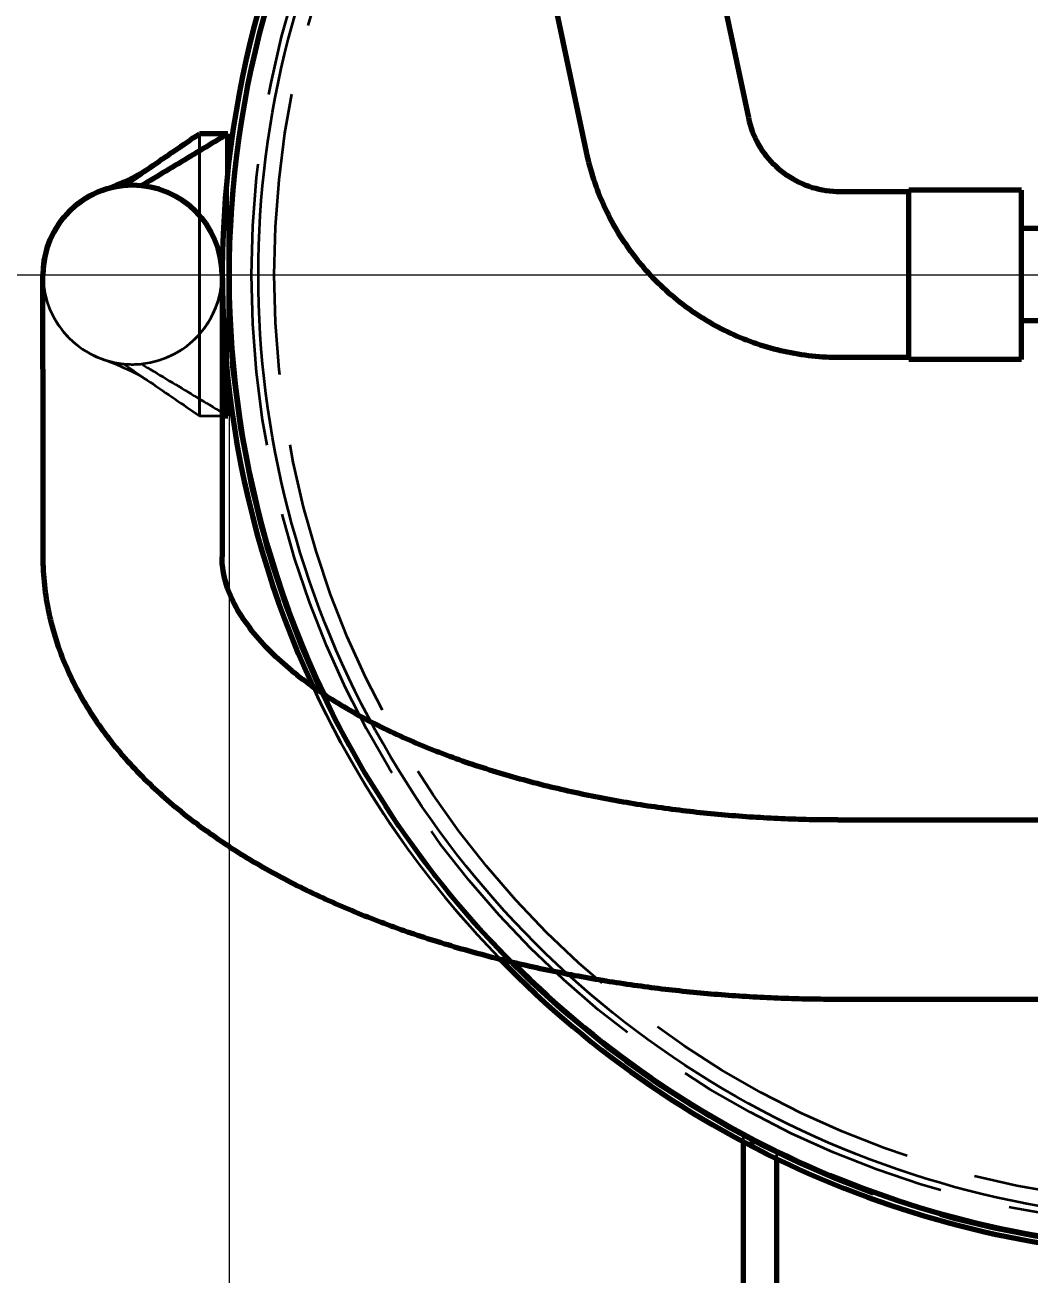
# Model space of a CAD drawing. Header units: millimetres. Extents: x 0 to 2208, y 0 to 420.
# Drawn here: x 73.77 to 88.01, y 78.65 to 96.37 of the extents above; entities that cross this region are included whole.
import ezdxf

# ---------------------------------------------------------------- set-up
doc = ezdxf.new("R2010")
doc.units = ezdxf.units.MM
doc.linetypes.add('IRAM-E-TRAZOS', pattern=[5, 4, -1])
doc.linetypes.add('IRAM-F-TRAZO-PUNTO', pattern=[20, 15, -2, 1, -2])
for name, color, linetype, lineweight in [('01-VISIBLE', 7, 'CONTINUOUS', 70), ('02-OCULTA', 4, 'IRAM-E-TRAZOS', 35), ('03-EJE', 1, 'IRAM-F-TRAZO-PUNTO', 18), ('04-COTA', 3, 'CONTINUOUS', 18)]:
    doc.layers.add(name, color=color, linetype=linetype, lineweight=lineweight)
doc.styles.add('ISO3098', font='isocpeur.ttf')
doc.dimstyles.new('FLAMA-IRAM', dxfattribs={"dimtxt": 3.5, "dimasz": 3.5, "dimexe": 2, "dimexo": 1.5, "dimgap": 1, "dimtad": 1, "dimdec": 1, "dimtxsty": 'ISO3098', "dimblk": 'IRAM_FLECHA', "dimblk1": 'IRAM_FLECHA', "dimblk2": 'IRAM_FLECHA', "dimcen": 2.5, "dimclrd": 256, "dimclre": 256, "dimclrt": 256, "dimazin": 3, "dimtfac": 1, "dimtmove": 0, "dimatfit": 3, "dimlwd": 18, "dimlwe": 18})

# ---------------------------------------------------------------- blocks, each defined once
blk = doc.blocks.new('IRAM_FLECHA')
blk.add_solid([(0, 0), (-1, 0.125), (-1, -0.125)])

msp = doc.modelspace()

# ---------------------------------------------------------------- linework, layer by layer
at = {"layer": '01-VISIBLE'}
for p, q in [((84.026, 95.053), (83.333, 98.343)), ((81.727, 94.568), (81.033, 97.858)), ((76.639, 94.829), (76.239, 94.829)), ((76.639, 94.282), (76.639, 94.829)), ((86.294, 94.004), (85.323, 94.004)), ((87.894, 94.029), (86.294, 94.029)), ((88.684, 93.484), (87.894, 93.484)), ((88.684, 92.174), (87.894, 92.174)), ((86.294, 91.654), (85.323, 91.654)), ((74.019, 91.489), (74.019, 88.829)), ((76.559, 91.489), (76.559, 88.829)), ((87.894, 91.629), (86.294, 91.629)), ((76.639, 90.829), (76.639, 91.376)), ((76.559, 90.829), (76.639, 90.829)), ((85.289, 85.099), (95.679, 85.099)), ((85.289, 82.559), (95.679, 82.559)), ((83.947, 80.539), (83.947, 80.523)), ((83.947, 80.523), (83.947, 76.095)), ((83.947, 80.523), (83.976, 80.523)), ((84.422, 80.297), (84.422, 76.095))]:
    msp.add_line(p, q, dxfattribs=at)
for points in [[(85.323, 94.004), (85.273, 94.005), (85.223, 94.008), (85.173, 94.013), (85.123, 94.019), (85.074, 94.028), (85.025, 94.038), (84.976, 94.05), (84.928, 94.064), (84.881, 94.08), (84.834, 94.097), (84.787, 94.117), (84.742, 94.138), (84.697, 94.16), (84.654, 94.185), (84.611, 94.211), (84.569, 94.239), (84.528, 94.268), (84.489, 94.299), (84.45, 94.331), (84.413, 94.364), (84.377, 94.399), (84.343, 94.436), (84.31, 94.473), (84.278, 94.512), (84.248, 94.552), (84.219, 94.593), (84.192, 94.636), (84.167, 94.679), (84.143, 94.723), (84.121, 94.768), (84.101, 94.814), (84.082, 94.86), (84.066, 94.908), (84.051, 94.955), (84.038, 95.004), (84.026, 95.053)], [(75.415, 94.093), (75.459, 94.119), (75.503, 94.145), (75.547, 94.172), (75.59, 94.198), (75.634, 94.224), (75.678, 94.251), (75.721, 94.277), (75.765, 94.303), (75.809, 94.329), (75.852, 94.356), (75.896, 94.382), (75.94, 94.408), (75.984, 94.435), (76.027, 94.461), (76.071, 94.487), (76.115, 94.514), (76.158, 94.54), (76.202, 94.566), (76.246, 94.592), (76.289, 94.619), (76.333, 94.645), (76.377, 94.671), (76.421, 94.698), (76.464, 94.724), (76.508, 94.75), (76.552, 94.776), (76.595, 94.803), (76.639, 94.829)], [(75.541, 94.352), (75.585, 94.382), (75.629, 94.411), (75.672, 94.441), (75.716, 94.471), (75.759, 94.501), (75.803, 94.531), (75.847, 94.561), (75.89, 94.59), (75.934, 94.62), (75.977, 94.65), (76.021, 94.68), (76.065, 94.71), (76.108, 94.74), (76.152, 94.769), (76.195, 94.799), (76.239, 94.829)], [(85.323, 91.654), (85.273, 91.654), (85.223, 91.655), (85.173, 91.657), (85.123, 91.66), (85.073, 91.663), (85.023, 91.666), (84.973, 91.671), (84.923, 91.676), (84.873, 91.682), (84.824, 91.688), (84.774, 91.695), (84.725, 91.703), (84.675, 91.711), (84.626, 91.721), (84.577, 91.73), (84.528, 91.741), (84.479, 91.752), (84.431, 91.764), (84.382, 91.776), (84.334, 91.789), (84.286, 91.803), (84.238, 91.818), (84.19, 91.833), (84.142, 91.849), (84.095, 91.865), (84.048, 91.882), (84.001, 91.9), (83.955, 91.918), (83.908, 91.937), (83.862, 91.956), (83.816, 91.977), (83.771, 91.997), (83.726, 92.019), (83.681, 92.041), (83.636, 92.064), (83.592, 92.087), (83.548, 92.111), (83.504, 92.135), (83.461, 92.16), (83.418, 92.186), (83.375, 92.212), (83.333, 92.239), (83.291, 92.266), (83.249, 92.294), (83.208, 92.323), (83.167, 92.352), (83.127, 92.381), (83.087, 92.412), (83.047, 92.442), (83.008, 92.474), (82.969, 92.505), (82.931, 92.538), (82.893, 92.57), (82.856, 92.604), (82.819, 92.638), (82.783, 92.672), (82.747, 92.707), (82.711, 92.742), (82.676, 92.778), (82.642, 92.814), (82.608, 92.851), (82.574, 92.888), (82.541, 92.926), (82.509, 92.964), (82.477, 93.002), (82.445, 93.041), (82.414, 93.081), (82.384, 93.121), (82.354, 93.161), (82.325, 93.201), (82.296, 93.243), (82.268, 93.284), (82.24, 93.326), (82.213, 93.368), (82.187, 93.41), (82.161, 93.453), (82.136, 93.497), (82.111, 93.54), (82.087, 93.584), (82.064, 93.628), (82.041, 93.673), (82.019, 93.718), (81.997, 93.763), (81.976, 93.808), (81.956, 93.854), (81.936, 93.9), (81.917, 93.946), (81.898, 93.993), (81.88, 94.04), (81.863, 94.087), (81.847, 94.134), (81.831, 94.181), (81.815, 94.229), (81.801, 94.277), (81.787, 94.325), (81.773, 94.373), (81.761, 94.422), (81.749, 94.47), (81.737, 94.519), (81.727, 94.568)], [(74.87, 94.028), (74.92, 94.046), (74.97, 94.064), (75.02, 94.084), (75.069, 94.104), (75.119, 94.124), (75.168, 94.146), (75.216, 94.168), (75.264, 94.191), (75.312, 94.215), (75.359, 94.241), (75.406, 94.267), (75.452, 94.294), (75.497, 94.322), (75.541, 94.352)], [(75.163, 94.093), (75.205, 94.122), (75.247, 94.15), (75.289, 94.179), (75.331, 94.208), (75.373, 94.237), (75.415, 94.265), (75.457, 94.294), (75.499, 94.323), (75.541, 94.352)], [(86.294, 91.629), (86.294, 91.679), (86.294, 91.729), (86.294, 91.779), (86.294, 91.829), (86.294, 91.879), (86.294, 91.929), (86.294, 91.979), (86.294, 92.029), (86.294, 92.079), (86.294, 92.129), (86.294, 92.179), (86.294, 92.229), (86.294, 92.279), (86.294, 92.329), (86.294, 92.379), (86.294, 92.429), (86.294, 92.479), (86.294, 92.529), (86.294, 92.579), (86.294, 92.629), (86.294, 92.679), (86.294, 92.729), (86.294, 92.779), (86.294, 92.829), (86.294, 92.879), (86.294, 92.929), (86.294, 92.979), (86.294, 93.029), (86.294, 93.079), (86.294, 93.129), (86.294, 93.179), (86.294, 93.229), (86.294, 93.279), (86.294, 93.329), (86.294, 93.379), (86.294, 93.429), (86.294, 93.479), (86.294, 93.529), (86.294, 93.579), (86.294, 93.629), (86.294, 93.679), (86.294, 93.729), (86.294, 93.779), (86.294, 93.829), (86.294, 93.879), (86.294, 93.929), (86.294, 93.979), (86.294, 94.029)], [(87.894, 91.629), (87.894, 91.679), (87.894, 91.729), (87.894, 91.779), (87.894, 91.829), (87.894, 91.879), (87.894, 91.929), (87.894, 91.979), (87.894, 92.029), (87.894, 92.079), (87.894, 92.129), (87.894, 92.179), (87.894, 92.229), (87.894, 92.279), (87.894, 92.329), (87.894, 92.379), (87.894, 92.429), (87.894, 92.479), (87.894, 92.529), (87.894, 92.579), (87.894, 92.629), (87.894, 92.679), (87.894, 92.729), (87.894, 92.779), (87.894, 92.829), (87.894, 92.879), (87.894, 92.929), (87.894, 92.979), (87.894, 93.029), (87.894, 93.079), (87.894, 93.129), (87.894, 93.179), (87.894, 93.229), (87.894, 93.279), (87.894, 93.329), (87.894, 93.379), (87.894, 93.429), (87.894, 93.479), (87.894, 93.529), (87.894, 93.579), (87.894, 93.629), (87.894, 93.679), (87.894, 93.729), (87.894, 93.779), (87.894, 93.829), (87.894, 93.879), (87.894, 93.929), (87.894, 93.979), (87.894, 94.029)], [(74.019, 91.489), (74.019, 91.541), (74.019, 91.592), (74.019, 91.644), (74.019, 91.695), (74.019, 91.747), (74.019, 91.798), (74.019, 91.85), (74.019, 91.902), (74.019, 91.953), (74.019, 92.005), (74.019, 92.056), (74.019, 92.108), (74.019, 92.159), (74.019, 92.211), (74.019, 92.262), (74.019, 92.314), (74.019, 92.365), (74.019, 92.417), (74.019, 92.468), (74.019, 92.52), (74.019, 92.571), (74.019, 92.623), (74.019, 92.674), (74.019, 92.726), (74.019, 92.778), (74.019, 92.829)], [(76.559, 92.829), (76.559, 92.778), (76.559, 92.726), (76.559, 92.674), (76.559, 92.623), (76.559, 92.571), (76.559, 92.52), (76.559, 92.468), (76.559, 92.417), (76.559, 92.365), (76.559, 92.314), (76.559, 92.262), (76.559, 92.211), (76.559, 92.159), (76.559, 92.108), (76.559, 92.056), (76.559, 92.005), (76.559, 91.953), (76.559, 91.902), (76.559, 91.85), (76.559, 91.798), (76.559, 91.747), (76.559, 91.695), (76.559, 91.644), (76.559, 91.592), (76.559, 91.541), (76.559, 91.489)], [(76.559, 90.877), (76.572, 90.869), (76.586, 90.861), (76.599, 90.853), (76.612, 90.845), (76.626, 90.837), (76.639, 90.829)], [(74.019, 88.829), (74.019, 88.779), (74.02, 88.729), (74.022, 88.679), (74.024, 88.629), (74.027, 88.579), (74.031, 88.529), (74.035, 88.479), (74.04, 88.43), (74.046, 88.38), (74.052, 88.33), (74.059, 88.281), (74.067, 88.231), (74.075, 88.182), (74.084, 88.133), (74.093, 88.084), (74.103, 88.035), (74.114, 87.986), (74.125, 87.937), (74.137, 87.889), (74.15, 87.84), (74.163, 87.792), (74.177, 87.744), (74.191, 87.696), (74.206, 87.648), (74.222, 87.601), (74.238, 87.553), (74.255, 87.506), (74.272, 87.459), (74.29, 87.413), (74.308, 87.366), (74.327, 87.32), (74.347, 87.274), (74.367, 87.228), (74.388, 87.182), (74.409, 87.137), (74.43, 87.092), (74.452, 87.047), (74.475, 87.002), (74.498, 86.958), (74.522, 86.914), (74.546, 86.87), (74.57, 86.827), (74.595, 86.783), (74.621, 86.74), (74.647, 86.697), (74.673, 86.655), (74.7, 86.613), (74.727, 86.571), (74.755, 86.529), (74.783, 86.488), (74.812, 86.447), (74.841, 86.406), (74.87, 86.365), (74.9, 86.325), (74.93, 86.285), (74.96, 86.245), (74.991, 86.206), (75.022, 86.167), (75.054, 86.128), (75.086, 86.09), (75.118, 86.051), (75.15, 86.013), (75.183, 85.976), (75.216, 85.938), (75.25, 85.901), (75.284, 85.864), (75.318, 85.828), (75.352, 85.791), (75.387, 85.755), (75.422, 85.72), (75.457, 85.684), (75.493, 85.649), (75.529, 85.614), (75.565, 85.58), (75.601, 85.545), (75.638, 85.511), (75.675, 85.478), (75.712, 85.444), (75.75, 85.411), (75.787, 85.378), (75.825, 85.345), (75.863, 85.313), (75.901, 85.281), (75.94, 85.249), (75.979, 85.217), (76.018, 85.186), (76.057, 85.155), (76.096, 85.124), (76.136, 85.093), (76.176, 85.063), (76.216, 85.033), (76.256, 85.003), (76.296, 84.973), (76.337, 84.944), (76.377, 84.915), (76.418, 84.886), (76.459, 84.858), (76.5, 84.829), (76.542, 84.801), (76.583, 84.773), (76.625, 84.746), (76.667, 84.718), (76.709, 84.691), (76.751, 84.664), (76.793, 84.637), (76.836, 84.611), (76.878, 84.585), (76.921, 84.559), (76.964, 84.533), (77.007, 84.507), (77.05, 84.482), (77.093, 84.457), (77.137, 84.432), (77.18, 84.407), (77.224, 84.383), (77.267, 84.359), (77.311, 84.334), (77.355, 84.311), (77.399, 84.287), (77.444, 84.264), (77.488, 84.24), (77.532, 84.217), (77.577, 84.195), (77.621, 84.172), (77.666, 84.15), (77.711, 84.127), (77.756, 84.105), (77.801, 84.084), (77.846, 84.062), (77.891, 84.041), (77.937, 84.019), (77.982, 83.998), (78.027, 83.977), (78.073, 83.957), (78.119, 83.936), (78.164, 83.916), (78.21, 83.896), (78.256, 83.876), (78.302, 83.856), (78.348, 83.837), (78.394, 83.818), (78.44, 83.798), (78.487, 83.779), (78.533, 83.761), (78.579, 83.742), (78.626, 83.724), (78.672, 83.705), (78.719, 83.687), (78.766, 83.669), (78.813, 83.651), (78.859, 83.634), (78.906, 83.616), (78.953, 83.599), (79, 83.582), (79.047, 83.565), (79.094, 83.548), (79.142, 83.532), (79.189, 83.515), (79.236, 83.499), (79.284, 83.483), (79.331, 83.467), (79.378, 83.451), (79.426, 83.436), (79.474, 83.42), (79.521, 83.405), (79.569, 83.39), (79.617, 83.375), (79.664, 83.36), (79.712, 83.345), (79.76, 83.331), (79.808, 83.317), (79.856, 83.302), (79.904, 83.288), (79.952, 83.274), (80, 83.261), (80.048, 83.247), (80.096, 83.234), (80.145, 83.22), (80.193, 83.207), (80.241, 83.194), (80.289, 83.181), (80.338, 83.169), (80.386, 83.156), (80.435, 83.144), (80.483, 83.131), (80.532, 83.119), (80.58, 83.107), (80.629, 83.095), (80.678, 83.084), (80.726, 83.072), (80.775, 83.061), (80.824, 83.049), (80.872, 83.038), (80.921, 83.027), (80.97, 83.016), (81.019, 83.006), (81.068, 82.995), (81.117, 82.985), (81.166, 82.974), (81.215, 82.964), (81.264, 82.954), (81.313, 82.944), (81.362, 82.934), (81.411, 82.925), (81.46, 82.915), (81.509, 82.906), (81.558, 82.896), (81.607, 82.887), (81.656, 82.878), (81.706, 82.87), (81.755, 82.861), (81.804, 82.852), (81.854, 82.844), (81.903, 82.835), (81.952, 82.827), (82.002, 82.819), (82.051, 82.811), (82.1, 82.803), (82.15, 82.796), (82.199, 82.788), (82.249, 82.781), (82.298, 82.773), (82.348, 82.766), (82.397, 82.759), (82.447, 82.752), (82.496, 82.746), (82.546, 82.739), (82.595, 82.732), (82.645, 82.726), (82.695, 82.72), (82.744, 82.713), (82.794, 82.707), (82.844, 82.701), (82.893, 82.696), (82.943, 82.69), (82.993, 82.684), (83.042, 82.679), (83.092, 82.674), (83.142, 82.669), (83.192, 82.663), (83.241, 82.659), (83.291, 82.654), (83.341, 82.649), (83.391, 82.644), (83.441, 82.64), (83.491, 82.636), (83.54, 82.631), (83.59, 82.627), (83.64, 82.623), (83.69, 82.62), (83.74, 82.616), (83.79, 82.612), (83.84, 82.609), (83.89, 82.605), (83.939, 82.602), (83.989, 82.599), (84.039, 82.596), (84.089, 82.593), (84.139, 82.59), (84.189, 82.588), (84.239, 82.585), (84.289, 82.583), (84.339, 82.58), (84.389, 82.578), (84.439, 82.576), (84.489, 82.574), (84.539, 82.572), (84.589, 82.571), (84.639, 82.569), (84.689, 82.568), (84.739, 82.566), (84.789, 82.565), (84.839, 82.564), (84.889, 82.563), (84.939, 82.562), (84.989, 82.561), (85.039, 82.561), (85.089, 82.56), (85.139, 82.56), (85.189, 82.559), (85.239, 82.559), (85.289, 82.559)], [(85.289, 85.099), (85.239, 85.099), (85.189, 85.099), (85.139, 85.1), (85.089, 85.1), (85.039, 85.101), (84.989, 85.101), (84.939, 85.102), (84.888, 85.103), (84.838, 85.104), (84.788, 85.106), (84.738, 85.107), (84.688, 85.109), (84.638, 85.11), (84.588, 85.112), (84.538, 85.114), (84.488, 85.116), (84.438, 85.118), (84.388, 85.121), (84.338, 85.123), (84.288, 85.126), (84.238, 85.129), (84.188, 85.132), (84.138, 85.135), (84.088, 85.138), (84.038, 85.141), (83.988, 85.144), (83.938, 85.148), (83.888, 85.152), (83.838, 85.156), (83.788, 85.16), (83.738, 85.164), (83.689, 85.168), (83.639, 85.172), (83.589, 85.177), (83.539, 85.182), (83.489, 85.186), (83.439, 85.191), (83.389, 85.196), (83.34, 85.202), (83.29, 85.207), (83.24, 85.213), (83.19, 85.218), (83.141, 85.224), (83.091, 85.23), (83.041, 85.236), (82.991, 85.242), (82.942, 85.249), (82.892, 85.255), (82.843, 85.262), (82.793, 85.269), (82.743, 85.276), (82.694, 85.283), (82.644, 85.29), (82.595, 85.297), (82.545, 85.305), (82.496, 85.312), (82.446, 85.32), (82.397, 85.328), (82.347, 85.336), (82.298, 85.345), (82.249, 85.353), (82.199, 85.362), (82.15, 85.37), (82.101, 85.379), (82.051, 85.388), (82.002, 85.397), (81.953, 85.407), (81.904, 85.416), (81.855, 85.426), (81.806, 85.436), (81.756, 85.446), (81.707, 85.456), (81.658, 85.466), (81.609, 85.477), (81.561, 85.487), (81.512, 85.498), (81.463, 85.509), (81.414, 85.52), (81.365, 85.531), (81.316, 85.543), (81.268, 85.554), (81.219, 85.566), (81.17, 85.578), (81.122, 85.59), (81.073, 85.602), (81.025, 85.614), (80.976, 85.627), (80.928, 85.64), (80.879, 85.653), (80.831, 85.666), (80.783, 85.679), (80.734, 85.693), (80.686, 85.706), (80.638, 85.72), (80.59, 85.734), (80.542, 85.748), (80.494, 85.763), (80.446, 85.777), (80.398, 85.792), (80.35, 85.807), (80.303, 85.822), (80.255, 85.837), (80.207, 85.853), (80.16, 85.868), (80.112, 85.884), (80.065, 85.9), (80.018, 85.916), (79.97, 85.933), (79.923, 85.95), (79.876, 85.966), (79.829, 85.984), (79.782, 86.001), (79.735, 86.018), (79.688, 86.036), (79.641, 86.054), (79.595, 86.072), (79.548, 86.09), (79.501, 86.109), (79.455, 86.128), (79.409, 86.147), (79.362, 86.166), (79.316, 86.185), (79.27, 86.205), (79.224, 86.225), (79.178, 86.245), (79.133, 86.265), (79.087, 86.286), (79.042, 86.307), (78.996, 86.328), (78.951, 86.349), (78.906, 86.371), (78.861, 86.393), (78.816, 86.415), (78.771, 86.437), (78.726, 86.46), (78.682, 86.483), (78.637, 86.506), (78.593, 86.529), (78.549, 86.553), (78.505, 86.577), (78.461, 86.601), (78.417, 86.626), (78.374, 86.65), (78.331, 86.676), (78.287, 86.701), (78.244, 86.727), (78.202, 86.753), (78.159, 86.779), (78.117, 86.806), (78.074, 86.833), (78.033, 86.86), (77.991, 86.888), (77.949, 86.916), (77.908, 86.944), (77.867, 86.973), (77.826, 87.002), (77.785, 87.031), (77.745, 87.061), (77.705, 87.091), (77.665, 87.121), (77.626, 87.152), (77.587, 87.183), (77.548, 87.215), (77.51, 87.247), (77.471, 87.279), (77.434, 87.312), (77.396, 87.346), (77.359, 87.379), (77.323, 87.414), (77.286, 87.448), (77.251, 87.483), (77.215, 87.519), (77.181, 87.555), (77.146, 87.591), (77.113, 87.628), (77.079, 87.666), (77.047, 87.704), (77.015, 87.742), (76.983, 87.781), (76.953, 87.821), (76.923, 87.861), (76.894, 87.902), (76.865, 87.943), (76.838, 87.985), (76.811, 88.027), (76.785, 88.07), (76.761, 88.114), (76.737, 88.158), (76.715, 88.203), (76.693, 88.248), (76.673, 88.294), (76.655, 88.34), (76.637, 88.387), (76.621, 88.435), (76.607, 88.483), (76.595, 88.531), (76.584, 88.58), (76.575, 88.63), (76.568, 88.679), (76.563, 88.729), (76.56, 88.779), (76.559, 88.829)]]:
    msp.add_lwpolyline(points, dxfattribs=at)
for centre, radius, start, end in [((90.484, 92.829), 13.921, 0, 126.7973), ((90.484, 92.829), 13.825, 0, 126.9821), ((90.484, 92.829), 13.921, 138.0429, -155.1783), ((90.484, 92.829), 13.825, 138.3341, -154.5024), ((75.289, 92.829), 1.27, 0, 180), ((75.289, 92.829), 1.27, 109.2851, -180), ((90.484, 92.829), 13.921, -135.8172, -44.1828), ((90.484, 92.829), 13.825, -135.1762, -44.8238)]:
    msp.add_arc(centre, radius, start, end, dxfattribs=at)
at = {"layer": '02-OCULTA'}
for p, q in [((76.239, 94.829), (76.239, 90.829)), ((76.239, 90.829), (76.239, 94.829)), ((76.239, 94.829), (76.639, 94.829)), ((76.639, 90.829), (76.639, 94.829)), ((76.639, 92.829), (76.639, 94.282)), ((76.639, 91.376), (76.639, 92.829)), ((76.665, 92.422), (76.635, 92.421)), ((76.665, 92.422), (76.635, 92.421)), ((76.239, 90.829), (76.559, 90.829)), ((76.239, 90.829), (76.639, 90.829)), ((76.976, 89.887), (76.947, 89.88)), ((76.976, 89.887), (76.947, 89.88)), ((83.51, 80.892), (83.495, 80.866)), ((83.51, 80.892), (83.495, 80.866)), ((83.947, 75.78), (83.947, 80.647)), ((83.947, 80.647), (83.947, 80.539)), ((83.976, 80.523), (84.184, 80.523)), ((84.422, 75.78), (84.422, 80.404)), ((84.422, 80.404), (84.422, 80.297))]:
    msp.add_line(p, q, dxfattribs=at)
for points in [[(88.179, 79.62), (87.971, 79.658), (87.765, 79.699), (87.559, 79.743), (87.354, 79.791), (87.149, 79.841), (86.946, 79.895), (86.743, 79.953), (86.541, 80.013), (86.34, 80.076), (86.141, 80.143), (85.942, 80.213), (85.744, 80.286), (85.548, 80.362), (85.353, 80.441), (85.159, 80.523), (84.966, 80.608), (84.775, 80.696), (84.585, 80.787), (84.396, 80.881), (84.209, 80.979), (84.024, 81.079), (83.84, 81.181), (83.658, 81.287), (83.478, 81.396), (83.299, 81.507), (83.122, 81.622), (82.947, 81.739), (82.774, 81.858), (82.602, 81.981), (82.433, 82.106), (82.265, 82.234), (82.1, 82.364), (81.937, 82.497), (81.775, 82.633), (81.616, 82.771), (81.459, 82.911), (81.305, 83.054), (81.152, 83.2), (81.002, 83.347), (80.855, 83.497), (80.709, 83.65), (80.566, 83.805), (80.426, 83.961), (80.288, 84.121), (80.152, 84.282), (80.019, 84.445), (79.889, 84.611), (79.761, 84.778), (79.636, 84.947), (79.514, 85.119), (79.394, 85.292), (79.277, 85.467), (79.163, 85.644), (79.051, 85.823), (78.943, 86.003), (78.837, 86.186), (78.734, 86.369), (78.634, 86.555), (78.537, 86.742), (78.443, 86.93), (78.352, 87.12), (78.263, 87.311), (78.178, 87.504), (78.096, 87.698), (78.017, 87.893), (77.941, 88.089), (77.868, 88.287), (77.798, 88.486), (77.732, 88.686), (77.668, 88.886), (77.608, 89.088), (77.55, 89.291), (77.496, 89.494), (77.445, 89.699), (77.398, 89.904), (77.353, 90.11), (77.312, 90.316), (77.274, 90.524), (77.24, 90.731), (77.208, 90.94), (77.18, 91.148), (77.156, 91.358), (77.134, 91.567), (77.116, 91.777), (77.101, 91.987), (77.09, 92.197), (77.082, 92.408), (77.076, 92.618), (77.075, 92.829), (77.076, 93.04), (77.081, 93.25), (77.089, 93.461), (77.101, 93.671), (77.116, 93.881), (77.134, 94.091), (77.156, 94.3), (77.18, 94.51), (77.209, 94.718), (77.24, 94.927), (77.275, 95.134), (77.313, 95.342), (77.354, 95.548), (77.398, 95.754), (77.446, 95.959), (77.497, 96.164), (77.551, 96.367), (77.608, 96.57)], [(88.179, 79.62), (87.971, 79.658), (87.765, 79.699), (87.559, 79.743), (87.354, 79.791), (87.149, 79.841), (86.946, 79.895), (86.743, 79.953), (86.541, 80.013), (86.34, 80.076), (86.141, 80.143), (85.942, 80.213), (85.744, 80.286), (85.548, 80.362), (85.353, 80.441), (85.159, 80.523), (84.966, 80.608), (84.775, 80.696), (84.585, 80.787), (84.396, 80.881), (84.209, 80.979), (84.024, 81.079), (83.84, 81.181), (83.658, 81.287), (83.478, 81.396), (83.299, 81.507), (83.122, 81.622), (82.947, 81.739), (82.774, 81.858), (82.602, 81.981), (82.433, 82.106), (82.265, 82.234), (82.1, 82.364), (81.937, 82.497), (81.775, 82.633), (81.616, 82.771), (81.459, 82.911), (81.305, 83.054), (81.152, 83.2), (81.002, 83.347), (80.855, 83.497), (80.709, 83.65), (80.566, 83.805), (80.426, 83.961), (80.288, 84.121), (80.152, 84.282), (80.019, 84.445), (79.889, 84.611), (79.761, 84.778), (79.636, 84.947), (79.514, 85.119), (79.394, 85.292), (79.277, 85.467), (79.163, 85.644), (79.051, 85.823), (78.943, 86.003), (78.837, 86.186), (78.734, 86.369), (78.634, 86.555), (78.537, 86.742), (78.443, 86.93), (78.352, 87.12), (78.263, 87.311), (78.178, 87.504), (78.096, 87.698), (78.017, 87.893), (77.941, 88.089), (77.868, 88.287), (77.798, 88.486), (77.732, 88.686), (77.668, 88.886), (77.608, 89.088), (77.55, 89.291), (77.496, 89.494), (77.445, 89.699), (77.398, 89.904), (77.353, 90.11), (77.312, 90.316), (77.274, 90.524), (77.24, 90.731), (77.208, 90.94), (77.18, 91.148), (77.156, 91.358), (77.134, 91.567), (77.116, 91.777), (77.101, 91.987), (77.09, 92.197), (77.082, 92.408), (77.076, 92.618), (77.075, 92.829), (77.076, 93.04), (77.081, 93.25), (77.089, 93.461), (77.101, 93.671), (77.116, 93.881), (77.134, 94.091), (77.156, 94.3), (77.18, 94.51), (77.209, 94.718), (77.24, 94.927), (77.275, 95.134), (77.313, 95.342), (77.354, 95.548), (77.398, 95.754), (77.446, 95.959), (77.497, 96.164), (77.551, 96.367), (77.608, 96.57)], [(86.294, 94.029), (86.294, 93.977), (86.294, 93.925), (86.294, 93.873), (86.294, 93.82), (86.294, 93.768), (86.294, 93.716), (86.294, 93.664), (86.294, 93.612), (86.294, 93.559), (86.294, 93.507), (86.294, 93.455), (86.294, 93.403), (86.294, 93.351), (86.294, 93.299), (86.294, 93.246), (86.294, 93.194), (86.294, 93.142), (86.294, 93.09), (86.294, 93.038), (86.294, 92.986), (86.294, 92.933), (86.294, 92.881), (86.294, 92.829)], [(86.294, 91.654), (86.294, 91.704), (86.294, 91.754), (86.294, 91.804), (86.294, 91.854), (86.294, 91.904), (86.294, 91.954), (86.294, 92.004), (86.294, 92.054), (86.294, 92.104), (86.294, 92.154), (86.294, 92.204), (86.294, 92.254), (86.294, 92.304), (86.294, 92.354), (86.294, 92.404), (86.294, 92.454), (86.294, 92.504), (86.294, 92.554), (86.294, 92.604), (86.294, 92.654), (86.294, 92.704), (86.294, 92.754), (86.294, 92.804), (86.294, 92.854), (86.294, 92.904), (86.294, 92.954), (86.294, 93.004), (86.294, 93.054), (86.294, 93.104), (86.294, 93.154), (86.294, 93.204), (86.294, 93.254), (86.294, 93.304), (86.294, 93.354), (86.294, 93.404), (86.294, 93.454), (86.294, 93.504), (86.294, 93.554), (86.294, 93.604), (86.294, 93.654), (86.294, 93.704), (86.294, 93.754), (86.294, 93.804), (86.294, 93.854), (86.294, 93.904), (86.294, 93.954), (86.294, 94.004)], [(86.294, 94.004), (86.294, 93.953), (86.294, 93.902), (86.294, 93.851), (86.294, 93.8), (86.294, 93.749), (86.294, 93.698), (86.294, 93.646), (86.294, 93.595), (86.294, 93.544), (86.294, 93.493), (86.294, 93.442), (86.294, 93.391), (86.294, 93.34), (86.294, 93.289), (86.294, 93.238), (86.294, 93.187), (86.294, 93.136), (86.294, 93.084), (86.294, 93.033), (86.294, 92.982), (86.294, 92.931), (86.294, 92.88), (86.294, 92.829)], [(87.894, 94.029), (87.894, 93.977), (87.894, 93.925), (87.894, 93.873), (87.894, 93.82), (87.894, 93.768), (87.894, 93.716), (87.894, 93.664), (87.894, 93.612), (87.894, 93.559), (87.894, 93.507), (87.894, 93.455), (87.894, 93.403), (87.894, 93.351), (87.894, 93.299), (87.894, 93.246), (87.894, 93.194), (87.894, 93.142), (87.894, 93.09), (87.894, 93.038), (87.894, 92.986), (87.894, 92.933), (87.894, 92.881), (87.894, 92.829)], [(87.894, 92.174), (87.894, 92.224), (87.894, 92.275), (87.894, 92.325), (87.894, 92.376), (87.894, 92.426), (87.894, 92.476), (87.894, 92.527), (87.894, 92.577), (87.894, 92.628), (87.894, 92.678), (87.894, 92.728), (87.894, 92.779), (87.894, 92.829), (87.894, 92.879), (87.894, 92.93), (87.894, 92.98), (87.894, 93.031), (87.894, 93.081), (87.894, 93.131), (87.894, 93.182), (87.894, 93.232), (87.894, 93.283), (87.894, 93.333), (87.894, 93.383), (87.894, 93.434), (87.894, 93.484)], [(87.894, 93.484), (87.894, 93.434), (87.894, 93.383), (87.894, 93.333), (87.894, 93.283), (87.894, 93.232), (87.894, 93.182), (87.894, 93.131), (87.894, 93.081), (87.894, 93.031), (87.894, 92.98), (87.894, 92.93), (87.894, 92.879), (87.894, 92.829)], [(86.294, 92.829), (86.294, 92.779), (86.294, 92.729), (86.294, 92.679), (86.294, 92.629), (86.294, 92.579), (86.294, 92.529), (86.294, 92.479), (86.294, 92.429), (86.294, 92.379), (86.294, 92.329), (86.294, 92.279), (86.294, 92.229), (86.294, 92.179), (86.294, 92.129), (86.294, 92.079), (86.294, 92.029), (86.294, 91.979), (86.294, 91.929), (86.294, 91.879), (86.294, 91.829), (86.294, 91.779), (86.294, 91.729), (86.294, 91.679), (86.294, 91.629)], [(86.294, 92.829), (86.294, 92.778), (86.294, 92.727), (86.294, 92.676), (86.294, 92.625), (86.294, 92.574), (86.294, 92.523), (86.294, 92.471), (86.294, 92.42), (86.294, 92.369), (86.294, 92.318), (86.294, 92.267), (86.294, 92.216), (86.294, 92.165), (86.294, 92.114), (86.294, 92.063), (86.294, 92.012), (86.294, 91.961), (86.294, 91.909), (86.294, 91.858), (86.294, 91.807), (86.294, 91.756), (86.294, 91.705), (86.294, 91.654)], [(87.894, 92.829), (87.894, 92.779), (87.894, 92.728), (87.894, 92.678), (87.894, 92.628), (87.894, 92.577), (87.894, 92.527), (87.894, 92.476), (87.894, 92.426), (87.894, 92.376), (87.894, 92.325), (87.894, 92.275), (87.894, 92.224), (87.894, 92.174)], [(87.894, 92.829), (87.894, 92.779), (87.894, 92.729), (87.894, 92.679), (87.894, 92.629), (87.894, 92.579), (87.894, 92.529), (87.894, 92.479), (87.894, 92.429), (87.894, 92.379), (87.894, 92.329), (87.894, 92.279), (87.894, 92.229), (87.894, 92.179), (87.894, 92.129), (87.894, 92.079), (87.894, 92.029), (87.894, 91.979), (87.894, 91.929), (87.894, 91.879), (87.894, 91.829), (87.894, 91.779), (87.894, 91.729), (87.894, 91.679), (87.894, 91.629)], [(74.87, 91.63), (74.92, 91.612), (74.97, 91.594), (75.02, 91.575), (75.069, 91.555), (75.119, 91.534), (75.168, 91.512), (75.216, 91.49), (75.264, 91.467), (75.312, 91.443), (75.359, 91.418), (75.406, 91.391), (75.452, 91.364), (75.497, 91.336), (75.541, 91.306)], [(75.163, 91.565), (75.205, 91.537), (75.247, 91.508), (75.289, 91.479), (75.331, 91.45), (75.373, 91.421), (75.415, 91.393), (75.457, 91.364), (75.499, 91.335), (75.541, 91.306)], [(75.415, 91.565), (75.459, 91.539), (75.503, 91.512), (75.547, 91.486), (75.591, 91.459), (75.635, 91.433), (75.679, 91.407), (75.723, 91.38), (75.767, 91.354), (75.811, 91.327), (75.855, 91.301), (75.899, 91.274), (75.943, 91.248), (75.987, 91.221), (76.031, 91.195), (76.075, 91.168), (76.119, 91.142), (76.163, 91.115), (76.207, 91.089), (76.251, 91.062), (76.295, 91.036), (76.339, 91.01), (76.383, 90.983), (76.427, 90.957), (76.471, 90.93), (76.515, 90.904), (76.559, 90.877)], [(75.541, 91.306), (75.585, 91.276), (75.629, 91.247), (75.672, 91.217), (75.716, 91.187), (75.759, 91.157), (75.803, 91.127), (75.847, 91.097), (75.89, 91.068), (75.934, 91.038), (75.977, 91.008), (76.021, 90.978), (76.065, 90.948), (76.108, 90.919), (76.152, 90.889), (76.195, 90.859), (76.239, 90.829)], [(84.422, 80.404), (84.382, 80.424), (84.342, 80.443), (84.303, 80.463), (84.263, 80.483), (84.223, 80.503), (84.184, 80.523)]]:
    msp.add_lwpolyline(points, dxfattribs=at)
for radius in [13.921, 13.825, 13.825, 13.825, 13.505, 13.505, 13.505, 13.505, 13.505, 13.505, 13.505, 13.505, 13.185, 13.185, 13.185, 13.185]:
    msp.add_circle((90.484, 92.829), radius, dxfattribs=at)
for centre, radius, start, end in [((75.289, 92.829), 1.27, 95.7106, 109.2851), ((75.289, 92.829), 1.27, 84.2894, 95.7106), ((75.289, 92.829), 1.27, 0, 84.2894), ((75.289, 92.829), 1.27, -180, -109.2851), ((75.289, 92.829), 1.27, 180, 0), ((75.289, 92.829), 1.27, -84.2894, 0), ((90.484, 92.829), 13.855, -178.3143, -120.2933), ((90.484, 92.829), 13.855, -178.3143, -120.2933), ((90.484, 92.829), 13.825, -178.3143, -120.2933), ((90.484, 92.829), 13.825, -178.3143, -120.2933), ((75.289, 92.829), 1.27, -109.2851, -95.7106), ((75.289, 92.829), 1.27, -95.7106, -84.2894), ((90.484, 92.829), 13.855, -167.7113, -12.2887), ((90.484, 92.829), 13.855, -167.7113, -12.2887), ((90.484, 92.829), 13.825, -167.7113, -12.2887), ((90.484, 92.829), 13.825, -167.7113, -12.2887), ((90.484, 92.829), 13.921, -155.1783, -135.8172), ((90.484, 92.829), 13.825, -154.5024, -135.1762), ((90.484, 92.829), 13.825, -118.2211, -116.0093), ((90.484, 92.829), 13.825, -118.2211, -117.1097)]:
    msp.add_arc(centre, radius, start, end, dxfattribs=at)
at = {"layer": '03-EJE'}
for p, q in [((62.659, 92.829), (118.309, 92.829)), ((76.359, 92.829), (104.609, 92.829))]:
    msp.add_line(p, q, dxfattribs=at)

# ---------------------------------------------------------------- dimensions: what is measured, and where the dimension line sits
at = {"layer": '04-COTA'}
msp.add_linear_dim(base=(76.659, 50.734), p1=(76.659, 92.829), p2=(104.309, 92.829), dimstyle='FLAMA-IRAM', override={"dimlfac": 10, "dimpost": '%%c<>'}, dxfattribs=at).render()

doc.saveas('drawing.dxf')
